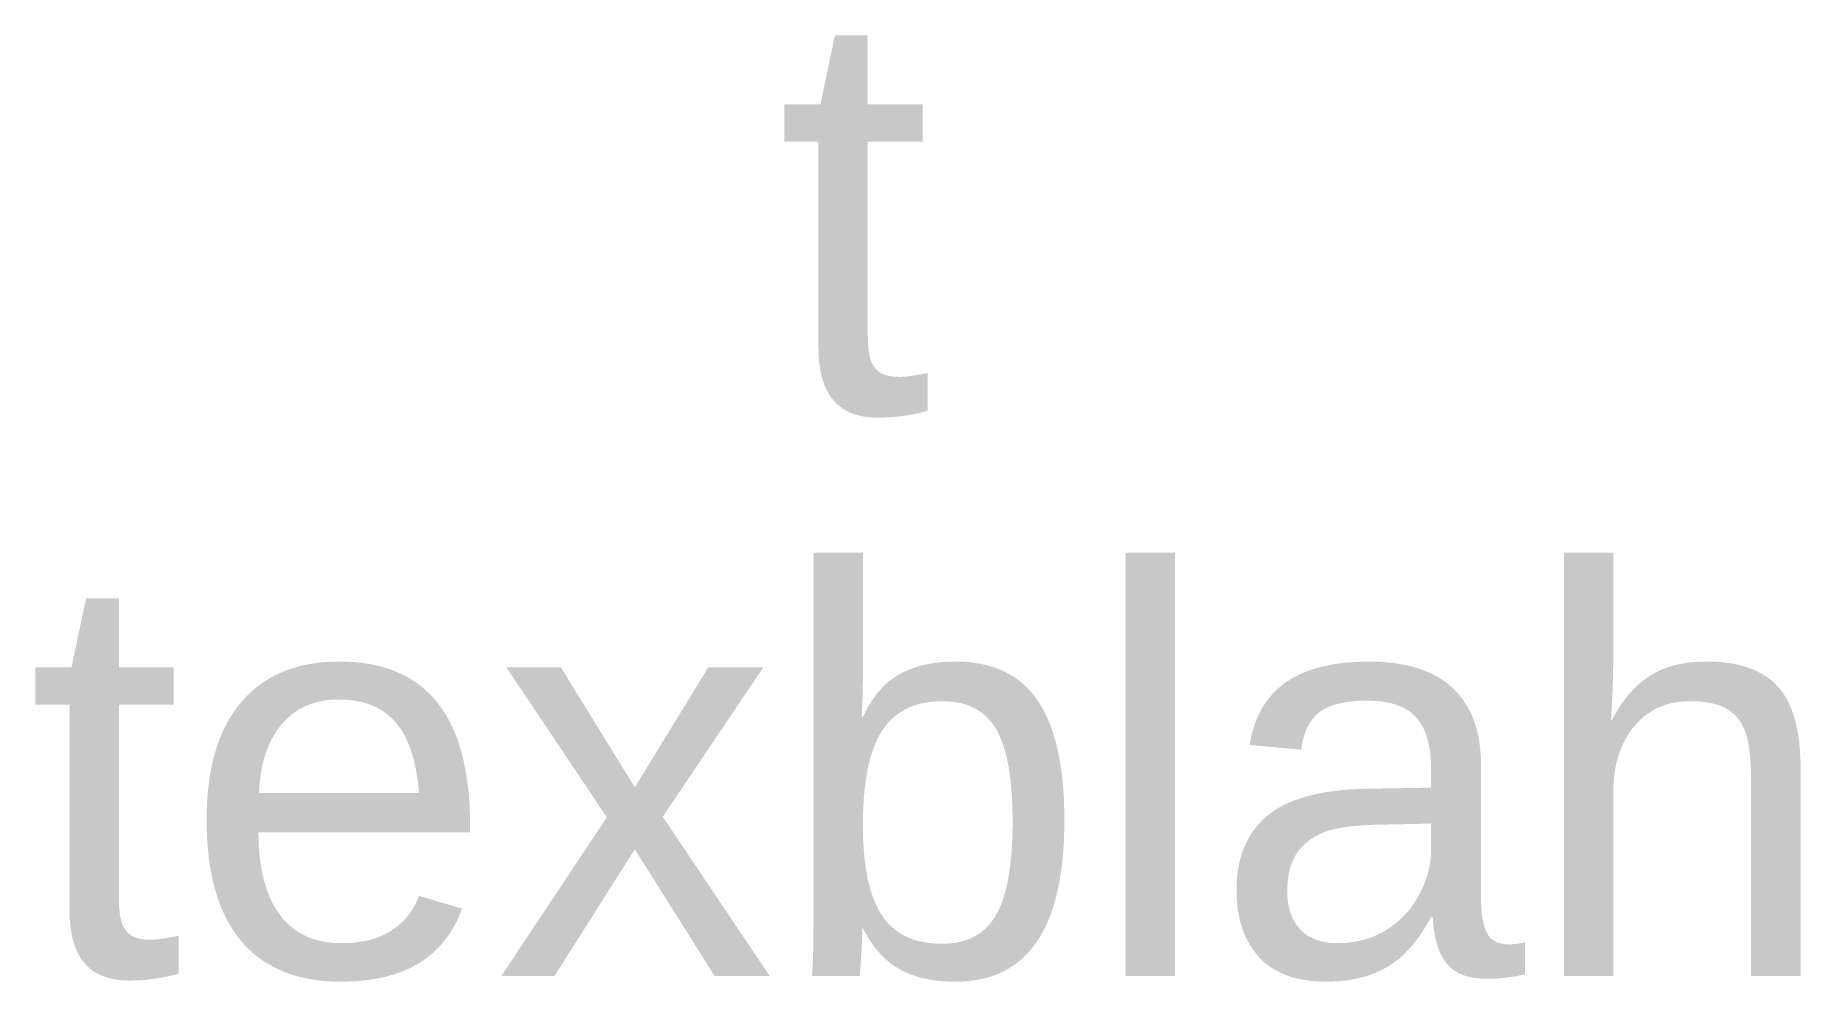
# Model space of a CAD drawing. Header units: millimetres. Extents: x 2.47 to 6.86, y 20.45 to 22.81.
import ezdxf

# ---------------------------------------------------------------- set-up
doc = ezdxf.new("R2010")
doc.units = ezdxf.units.MM
doc.layers.get('0').update_dxf_attribs({"lineweight": 25, "true_color": 0xffffff})
doc.styles.add('textstyle0', font='')
doc.styles.get('textstyle0').set_extended_font_data('Arial')

msp = doc.modelspace()

# ---------------------------------------------------------------- texts
at = {"insert": (2.4451, 22.8676), "char_height": 1, "attachment_point": 1, "style": 'textstyle0'}
msp.add_mtext('tex\\St^ b;lah', dxfattribs=at)

doc.saveas('drawing.dxf')
